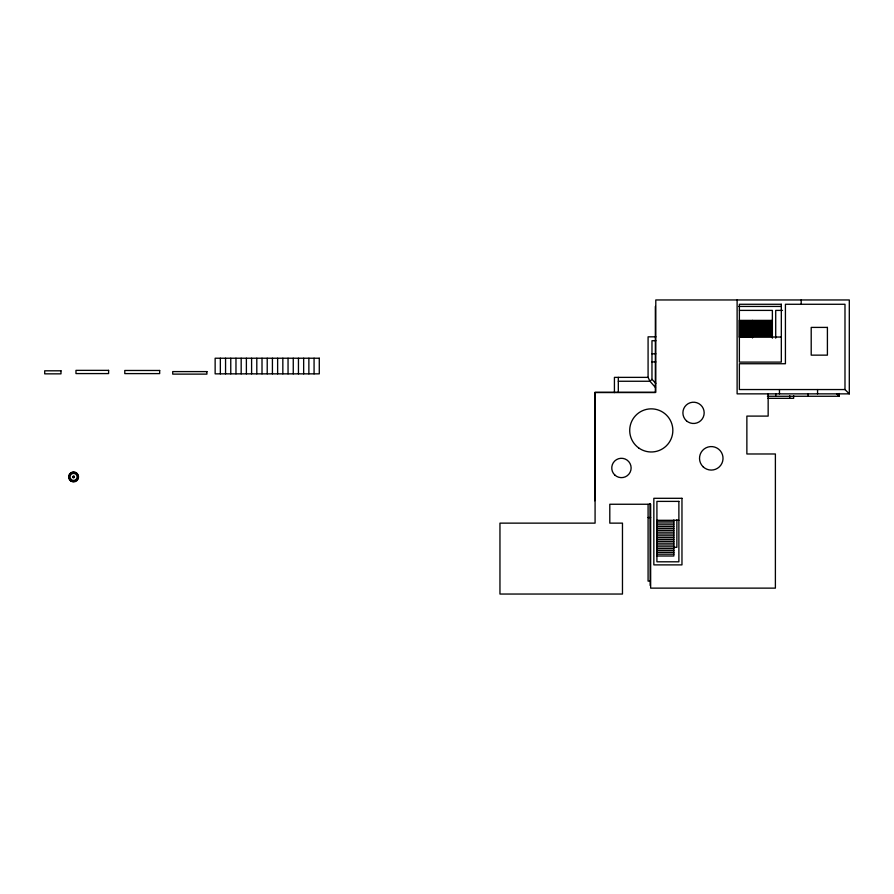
<?xml version="1.0" encoding="UTF-8"?>
<svg xmlns="http://www.w3.org/2000/svg" width="894" height="894" viewBox="0 0 894 894"><rect width="100%" height="100%" fill="white"/><g stroke="black" fill="none" stroke-linecap="round" stroke-linejoin="round"><path stroke-width="1.34" d="M74.213 476.927C72.101 478.916 73.956 474.513 73.956 477.307M655.883 340.715L651.972 340.715L651.972 379.324L649.96 381.257L618.313 381.257M738.824 306.43L781.334 306.43M739.45 310.397L772.371 310.397L772.371 338.167M782.474 310.397L775.713 310.397L775.713 338.167M739.226 320.387L772.371 320.387M752.48 321.192L772.371 321.192M739.226 321.359L752.48 321.359M752.48 321.996L772.371 321.996M739.226 322.332L752.48 322.332M752.48 322.801L772.371 322.801M739.226 323.315L752.48 323.315M752.48 323.606L772.371 323.606M739.226 324.287L752.48 324.287M752.48 324.41L772.371 324.41M739.226 325.26L772.371 325.215M752.48 326.019L772.371 326.019M739.226 326.232L752.48 326.232M752.48 326.824L772.371 326.824M739.226 327.204L752.48 327.204M752.48 327.629L772.371 327.629M739.226 328.176L752.48 328.176M752.48 328.444L772.371 328.444M739.226 329.16L752.48 329.16M752.48 329.249L772.371 329.249M772.371 330.054L739.226 330.132M752.48 330.858L772.371 330.858M739.226 331.104L752.48 331.104M752.48 331.663L772.371 331.663M739.226 332.076L752.48 332.076M752.48 332.467L772.371 332.467M739.226 333.049L752.48 333.049M752.48 333.272L772.371 333.272M739.226 334.032L772.371 334.077M752.48 334.881L772.371 334.881M739.226 335.004L752.48 335.004M752.48 335.686L772.371 335.686M739.226 335.976L752.48 335.976M751.798 336.49L772.371 336.49M655.917 336.826L648.083 336.826L648.083 377.369L649.96 381.257L655.503 387.527M739.226 336.949L752.48 336.949M739.372 337.038L781.322 337.038M651.972 353.812L655.816 353.812M651.972 361.914L655.816 361.914M648.083 377.369L614.424 377.369L614.424 392.6M844.986 389.549L739.372 389.549L739.372 363.735L785.424 363.735L785.424 304.273L844.986 304.273L844.986 389.549L849.3 393.863L849.3 299.959L655.794 299.959L655.794 392.298L595.08 392.298L595.08 523.135L499.958 523.135L499.958 594.041L622.47 594.041L622.47 523.135L609.797 523.135L609.797 504.25L650.653 504.25L650.653 588.129L775.389 588.129L775.389 453.984L746.87 453.984L746.87 416.101L768.158 416.101L768.158 393.863M849.3 393.863L737.114 393.863L737.114 299.959M767.398 396.266L839.131 396.266L839.131 393.505M767.7 398.333L793.637 398.333L793.637 395.606M648.083 517.548L650.676 517.548M656.911 520.308L678.881 520.308M656.609 521.157L673.841 521.157M656.609 522.99L673.841 522.99M656.609 524.823L673.841 524.823M656.609 526.655L673.841 526.655M656.609 528.488L673.841 528.488M656.609 530.321L673.841 530.321M656.609 532.154L673.841 532.154M656.609 533.997L673.841 533.997M656.609 535.83L673.841 535.83M656.609 537.663L673.841 537.663M656.609 539.495L673.841 539.495M656.609 541.328L673.841 541.328M656.609 543.161L673.841 543.161M656.609 544.994L673.841 544.994M656.609 546.837L673.841 546.837M673.841 547.307L676.881 547.307L676.881 519.738M656.609 548.67L673.841 548.67M656.609 550.503L673.841 550.503M656.609 552.336L673.841 552.336M656.609 554.168L673.841 554.168M656.609 556.001L673.841 556.001L673.841 519.973M649.983 581.1L648.083 581.1L648.083 504.361M650.161 585.425L649.983 503.534M836.75 393.885L839.131 396.266M651.972 379.324L655.805 383.358M817.563 389.549L817.563 393.863M808.154 393.617L808.154 396.266M801.192 299.959L801.192 304.273M789.748 395.74L789.748 398.333M779.467 389.549L779.467 393.863M775.713 393.617L775.713 396.266M752.48 320.387L752.48 337.921M655.347 306.43L655.347 392.555L594.756 392.555L594.756 500.763M618.313 377.369L618.313 392.343M314.073 358.226L314.073 373.848M308.866 358.226L308.866 373.848M303.658 358.226L303.658 373.848M298.451 358.226L298.451 373.848M293.254 358.226L293.254 373.848M288.047 358.226L288.047 373.848M282.839 358.226L282.839 373.848M277.632 358.226L277.632 373.848M272.424 358.226L272.424 373.848M267.217 358.226L267.217 373.848M262.009 358.226L262.009 373.848M256.801 358.226L256.801 373.848M251.594 358.226L251.594 373.848M246.386 358.226L246.386 373.848M241.179 358.226L241.179 373.848M235.971 358.226L235.971 373.848M230.764 358.226L230.764 373.848M225.556 358.226L225.556 373.848M220.349 358.226L220.349 373.848M75.61 480.458A4.079 4.079 0 0 1 74.627 480.86M72.548 476.647C73.844 480.681 75.688 473.798 72.548 476.647M73.219 476.826L73.923 477.016L73.219 476.826M781.322 304.273L739.372 304.273L739.372 362.104L781.322 362.104L781.322 304.273M827.408 327.405L811.204 327.405L811.204 355.142L827.408 355.142L827.408 327.405M319.281 358.226L215.141 358.226L215.141 373.848L319.281 373.848L319.281 358.226M108.61 370.362L75.979 370.362L75.979 373.58L108.61 373.58L108.61 370.362M159.668 370.474L124.78 370.474L124.78 373.603L159.668 373.603L159.668 370.474M60.982 370.809L44.7 370.809L44.7 373.848L60.982 373.848L60.982 370.809M206.916 371.591L172.721 371.591L172.721 374.117L206.916 374.117L206.916 371.591M681.966 498.304L653.838 498.304L653.838 564.885L681.966 564.885L681.966 498.304M678.881 501.389L656.911 501.389L656.911 561.801L678.881 561.801L678.881 501.389M638.629 447.894A21.579 21.579 0 0 0 672.735 432.618A21.579 21.579 0 0 0 642.462 410.726A21.579 21.579 0 0 0 638.629 447.894M614.849 475.06A9.689 9.689 0 0 0 630.885 470.121A9.689 9.689 0 0 0 618.592 458.711A9.689 9.689 0 0 0 614.849 475.06M686.469 420.806A10.65 10.65 0 0 0 703.958 414.984A10.65 10.65 0 0 0 690.168 402.747A10.65 10.65 0 0 0 686.469 420.806M703.064 466.735A11.756 11.756 0 0 0 722.665 461.215A11.756 11.756 0 0 0 708.093 447.011A11.756 11.756 0 0 0 703.064 466.735M71.084 481.229A4.984 4.984 0 0 0 78.549 476.927A4.984 4.984 0 0 0 71.084 472.613A4.984 4.984 0 0 0 71.084 481.229M71.073 479.419A3.531 3.531 0 0 0 76.985 477.832A3.531 3.531 0 0 0 72.66 473.507A3.531 3.531 0 0 0 71.073 479.419M71.263 480.927A4.626 4.626 0 0 0 78.203 476.927A4.626 4.626 0 0 0 71.263 472.915A4.626 4.626 0 0 0 71.263 480.927"/></g></svg>
